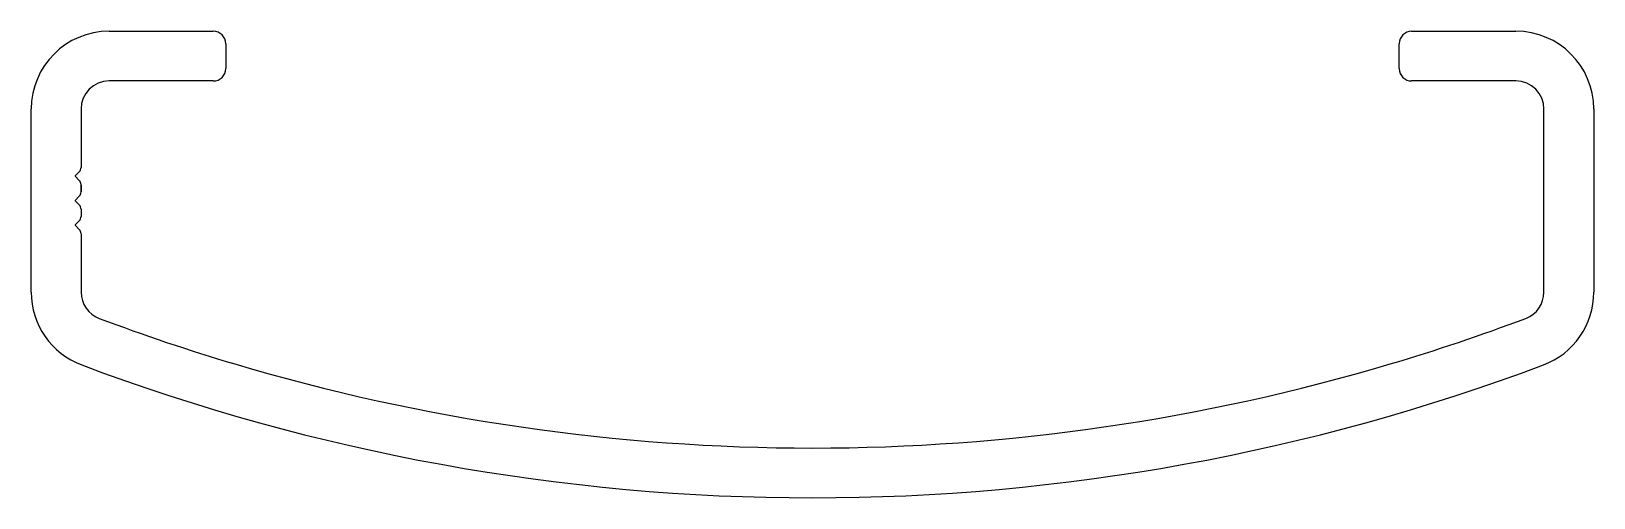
# Model space of a CAD drawing. Extents: x -31.8 to 31.9, y 1.1 to 20.2.
import ezdxf

# ---------------------------------------------------------------- set-up
doc = ezdxf.new("R2010")
doc.units = 0
doc.header["$MEASUREMENT"] = 0
doc.layers.add('1', color=7, linetype='CONTINUOUS')

msp = doc.modelspace()

# ---------------------------------------------------------------- linework, layer by layer
at = {"layer": '1', "color": 7, "linetype": 'Continuous'}
for p, q in [((-28.648, 20.177), (-24.394, 20.177)), ((24.501, 20.177), (28.756, 20.177)), ((-23.886, 19.669), (-23.886, 18.653)), ((23.993, 18.653), (23.993, 19.669)), ((-24.394, 18.145), (-28.648, 18.145)), ((28.756, 18.145), (24.501, 18.145)), ((-31.823, 14.603), (-31.823, 17.002)), ((-29.791, 17.002), (-29.791, 15.367)), ((29.899, 14.603), (29.899, 17.002)), ((31.931, 17.002), (31.931, 14.603)), ((-29.791, 15.367), (-29.791, 14.615)), ((-31.823, 9.521), (-31.823, 14.603)), ((-29.865, 14.438), (-30.036, 14.267)), ((-30.036, 14.256), (-29.865, 14.085)), ((-29.791, 14.615), (-29.791, 14.615)), ((29.899, 9.521), (29.899, 14.603)), ((31.931, 14.603), (31.931, 9.521)), ((-29.865, 13.438), (-30.036, 13.267)), ((-29.791, 13.908), (-29.791, 13.615)), ((-29.791, 13.615), (-29.791, 13.908)), ((-29.791, 13.908), (-29.791, 13.615)), ((-29.791, 13.615), (-29.791, 13.908)), ((-29.791, 13.908), (-29.791, 13.615)), ((-30.036, 13.256), (-29.865, 13.085)), ((-29.791, 12.908), (-29.791, 12.615)), ((-29.865, 12.438), (-30.036, 12.267)), ((-30.036, 12.256), (-29.865, 12.085)), ((-29.791, 11.908), (-29.791, 10.632)), ((-29.791, 10.714), (-29.791, 9.521)), ((-29.791, 9.521), (-29.791, 9.521))]:
    msp.add_line(p, q, dxfattribs=at)
for centre, radius, start, end in [((-28.648, 17.002), 3.175, 90, 180), ((-24.394, 19.669), 0.508, 360, 90), ((24.501, 19.669), 0.508, 90, 180), ((28.756, 17.002), 3.175, 360, 90), ((-24.394, 18.653), 0.508, 270, 0), ((24.501, 18.653), 0.508, 180, 270), ((-28.648, 17.002), 1.143, 90, 180), ((28.756, 17.002), 1.143, 360, 90), ((-30.03, 14.261), 0.008, 135, 225), ((-30.041, 14.615), 0.25, 315, 360), ((-30.041, 13.908), 0.25, 0, 45), ((-30.041, 13.615), 0.25, 315, 360), ((-30.03, 13.261), 0.008, 135, 225), ((-30.041, 12.908), 0.25, 360, 45), ((-30.03, 12.262), 0.008, 135, 225), ((-30.041, 12.615), 0.25, 315, 360), ((-30.041, 11.908), 0.25, 0, 45), ((-28.648, 9.521), 3.175, 180, 249.38878), ((-28.648, 9.521), 1.143, 180, 249.38878), ((28.756, 9.521), 1.143, 290.61122, 0), ((28.756, 9.521), 3.175, 290.61122, 0), ((0.054, 85.836), 82.677, 249.38878, 253.43145), ((0.054, 85.836), 82.677, 286.56855, 290.61122), ((0.054, 85.836), 84.709, 249.38878, 270), ((0.054, 85.836), 82.677, 253.43145, 286.56855), ((0.054, 85.836), 84.709, 270, 290.61122)]:
    msp.add_arc(centre, radius, start, end, dxfattribs=at)

doc.saveas('drawing.dxf')
